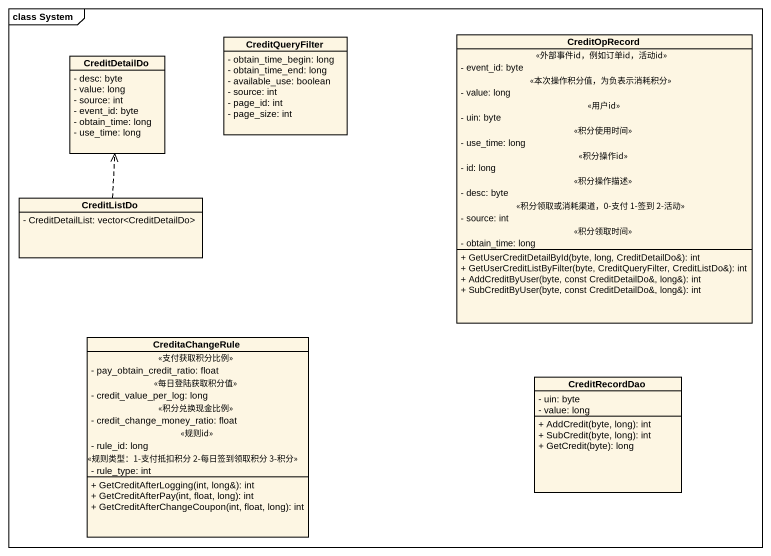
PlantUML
@startuml
mainframe class System
hide circle
hide empty members
skinparam classAttributeIconSize 0
class CreditDetailDo {
  - desc: byte
  - value: long
  - source: int
  - event_id: byte
  - obtain_time: long
  - use_time: long
}
class CreditQueryFilter {
  - obtain_time_begin: long
  - obtain_time_end: long
  - available_use: boolean
  - source: int
  - page_id: int
  - page_size: int
}
class CreditOpRecord {
  .. <<外部事件id，例如订单id，活动id>> ..
  - event_id: byte
  .. <<本次操作积分值，为负表示消耗积分>> ..
  - value: long
  .. <<用户id>> ..
  - uin: byte
  .. <<积分使用时间>> ..
  - use_time: long
  .. <<积分操作id>> ..
  - id: long
  .. <<积分操作描述>> ..
  - desc: byte
  .. <<积分领取或消耗渠道，0-支付 1-签到 2-活动>> ..
  - source: int
  .. <<积分领取时间>> ..
  - obtain_time: long
  --
  + GetUserCreditDetailById(byte, long, CreditDetailDo&): int
  + GetUserCreditListByFilter(byte, CreditQueryFilter, CreditListDo&): int
  + AddCreditByUser(byte, const CreditDetailDo&, long&): int
  + SubCreditByUser(byte, const CreditDetailDo&, long&): int
}
class CreditListDo {
  - CreditDetailList: vector<CreditDetailDo>
}
class CreditaChangeRule {
  .. <<支付获取积分比例>> ..
  - pay_obtain_credit_ratio: float
  .. <<每日登陆获取积分值>> ..
  - credit_value_per_log: long
  .. <<积分兑换现金比例>> ..
  - credit_change_money_ratio: float
  .. <<规则id>> ..
  - rule_id: long
  .. <<规则类型：1-支付抵扣积分 2-每日签到领取积分 3-积分>> ..
  - rule_type: int
  --
  + GetCreditAfterLogging(int, long&): int
  + GetCreditAfterPay(int, float, long): int
  + GetCreditAfterChangeCoupon(int, float, long): int
}
class CreditRecordDao {
  - uin: byte
  - value: long
  + AddCredit(byte, long): int
  + SubCredit(byte, long): int
  + GetCredit(byte): long
}
CreditListDo .up.> CreditDetailDo
@enduml
